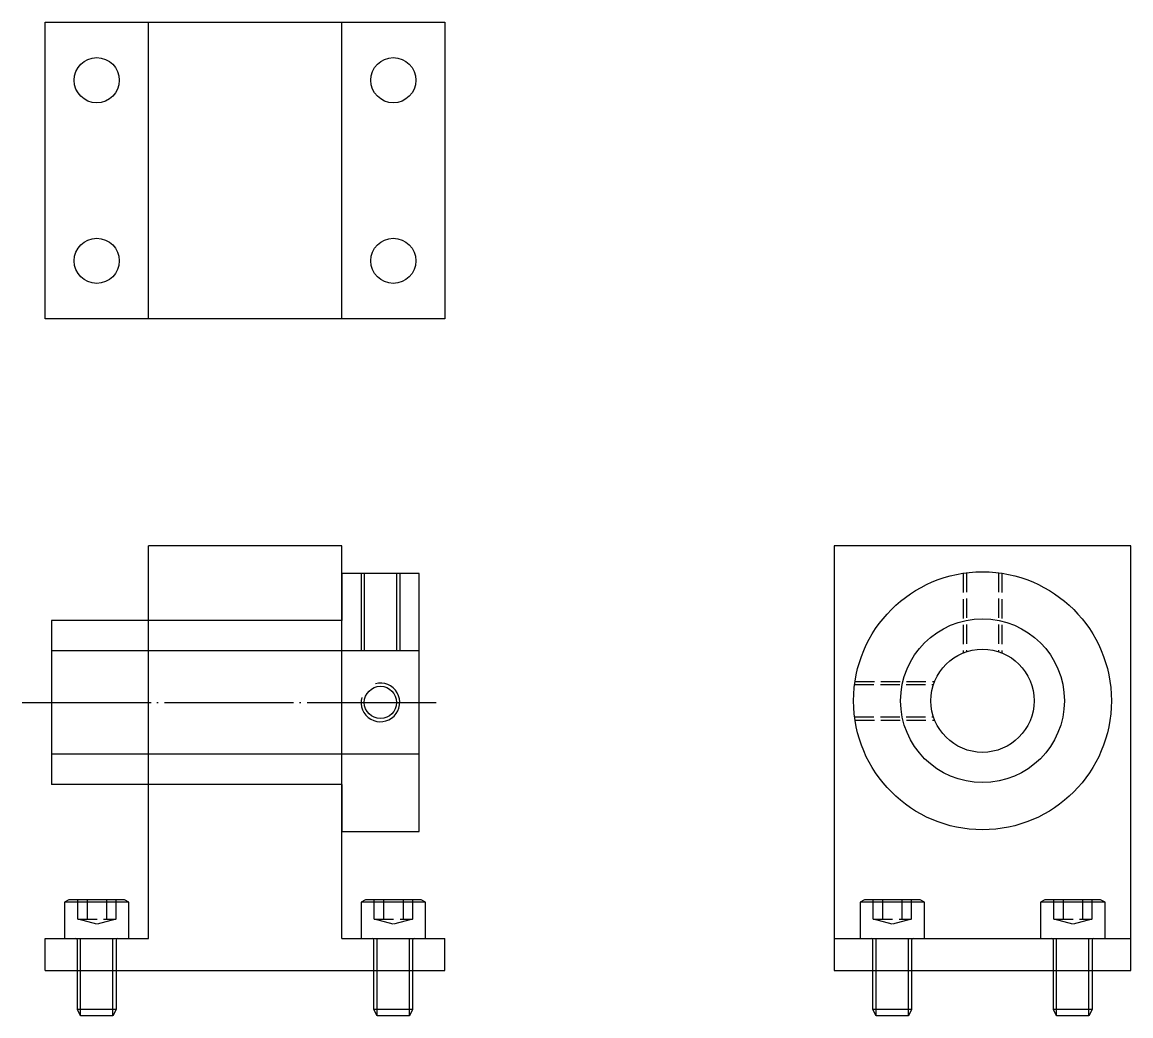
# Model space of a CAD drawing. Extents: x 549 to 721, y -117 to 37.
import ezdxf

# ---------------------------------------------------------------- set-up
doc = ezdxf.new("R2010")
doc.units = 0
doc.header["$MEASUREMENT"] = 0
for name, pattern in [('CENTER', [22, 20, -1, 0, -1]), ('DASHED', [4, 3, -1]), ('THIN', [200000, 200000, 0])]:
    doc.linetypes.add(name, pattern=pattern)
for name, color, linetype in [('BASE', 1, 'CONTINUOUS'), ('SHA', 5, 'CONTINUOUS'), ('SOCKHEAD-M6', 7, 'CONTINUOUS')]:
    doc.layers.add(name, color=color, linetype=linetype)

# ---------------------------------------------------------------- blocks, each defined once
blk = doc.blocks.new('DD')
at = {"layer": 'SOCKHEAD-M6', "color": 7, "linetype": 'CONTINUOUS'}
for p, q in [((5, 5.6), (-5, 5.6)), ((3, -11), (-3, -11))]:
    blk.add_line(p, q, dxfattribs=at)
at = {"layer": 'SOCKHEAD-M6', "color": 3, "linetype": 'DASHED'}
for p, q in [((-2.95, 3), (-2.95, 6)), ((-1.51, 6), (-1.51, 3)), ((1.51, 6), (1.51, 3)), ((2.95, 6), (2.95, 3)), ((0, 2.22), (-2.95, 3)), ((-2.95, 3), (2.95, 3)), ((2.95, 3), (0, 2.22))]:
    blk.add_line(p, q, dxfattribs=at)
at = {"layer": 'SOCKHEAD-M6', "color": 4, "linetype": 'THIN'}
for p, q in [((-2.5, -12), (-2.5, 0)), ((2.5, -12), (2.5, 0))]:
    blk.add_line(p, q, dxfattribs=at)
at = {"layer": 'SOCKHEAD-M6', "color": 7, "linetype": 'CONTINUOUS'}
blk.add_lwpolyline([(5, 0), (5, 5.6), (4.31, 6), (-4.31, 6), (-5, 5.6), (-5, 0)], close=True, dxfattribs=at)
blk.add_lwpolyline([(3, -0.25), (3, -11), (2.5, -12), (-2.5, -12), (-3, -11), (-3, -0.25)], dxfattribs=at)
for centre, start, end in [((-3.25, -0.25), 0, 90), ((3.25, -0.25), 90, 180)]:
    blk.add_arc(centre, 0.25, start, end, dxfattribs=at)

msp = doc.modelspace()

# ---------------------------------------------------------------- linework, layer by layer
at = {"layer": 'BASE', "color": 7, "linetype": 'CONTINUOUS'}
for p, q in [((552.18, 37.44), (614.18, 37.44)), ((552.18, -8.56), (552.18, 37.44)), ((568.18, -8.56), (568.18, 37.44)), ((598.18, -8.56), (598.18, 37.44)), ((614.18, 37.44), (614.18, -8.56)), ((614.18, -8.56), (552.18, -8.56)), ((568.18, -104.63), (568.18, -43.78)), ((598.18, -43.78), (568.18, -43.78)), ((598.18, -104.63), (598.18, -43.78)), ((674.57, -43.78), (674.57, -109.63)), ((720.57, -43.78), (674.57, -43.78)), ((720.57, -109.63), (720.57, -43.78)), ((552.18, -104.63), (568.18, -104.63)), ((552.18, -109.63), (552.18, -104.63)), ((598.18, -104.63), (614.18, -104.63)), ((614.18, -109.63), (614.18, -104.63)), ((674.57, -104.63), (720.57, -104.63)), ((552.18, -109.63), (614.18, -109.63)), ((674.57, -109.63), (720.57, -109.63))]:
    msp.add_line(p, q, dxfattribs=at)
for centre, radius in [((560.18, 28.44), 3.5), ((606.18, 28.44), 3.5), ((560.18, 0.44), 3.5), ((606.18, 0.44), 3.5), ((697.57, -67.78), 12.7)]:
    msp.add_circle(centre, radius, dxfattribs=at)
at = {"layer": 'SHA', "color": 7, "linetype": 'CONTINUOUS'}
for p, q in [((598.18, -48.04), (598.18, -55.34)), ((610.18, -48.04), (598.18, -48.04)), ((601.18, -48.04), (601.18, -60.04)), ((601.68, -48.04), (601.68, -60.04)), ((606.68, -48.04), (606.68, -60.04)), ((607.18, -48.04), (607.18, -60.04)), ((610.18, -88.04), (610.18, -48.04)), ((598.18, -55.34), (553.18, -55.34)), ((553.18, -55.34), (553.18, -80.74)), ((610.18, -60.04), (553.18, -60.04)), ((610.18, -76.04), (553.18, -76.04)), ((598.18, -80.74), (553.18, -80.74)), ((598.18, -80.74), (598.18, -88.04)), ((598.18, -88.04), (610.18, -88.04))]:
    msp.add_line(p, q, dxfattribs=at)
at = {"layer": 'SHA', "color": 3, "linetype": 'DASHED'}
for p, q in [((694.57, -48.01), (694.57, -60.36)), ((695.07, -47.94), (695.07, -60.18)), ((700.07, -47.94), (700.07, -60.18)), ((700.57, -48.01), (700.57, -60.36)), ((677.73, -65.28), (689.98, -65.28)), ((677.8, -64.78), (690.16, -64.78)), ((677.73, -70.28), (689.98, -70.28)), ((677.8, -70.78), (690.16, -70.78))]:
    msp.add_line(p, q, dxfattribs=at)
at = {"layer": 'SHA', "color": 1, "linetype": 'CENTER'}
msp.add_line((548.61, -68.04), (613.01, -68.04), dxfattribs=at)
at = {"layer": 'SHA', "color": 7, "linetype": 'CONTINUOUS'}
for centre, radius in [((697.57, -67.78), 20), ((697.57, -67.78), 12.7), ((697.57, -67.78), 8), ((697.57, -67.78), 8), ((604.18, -68.04), 2.5)]:
    msp.add_circle(centre, radius, dxfattribs=at)
msp.add_arc((604.18, -68.04), 3, 165, 105, dxfattribs=at)

# ---------------------------------------------------------------- block references
at = {"layer": 'SOCKHEAD-M6', "color": 3, "linetype": 'DASHED'}
for p in [(560.18, -104.63), (606.18, -104.63), (683.57, -104.63), (711.57, -104.63)]:
    msp.add_blockref('DD', p, dxfattribs=at)

doc.saveas('drawing.dxf')
